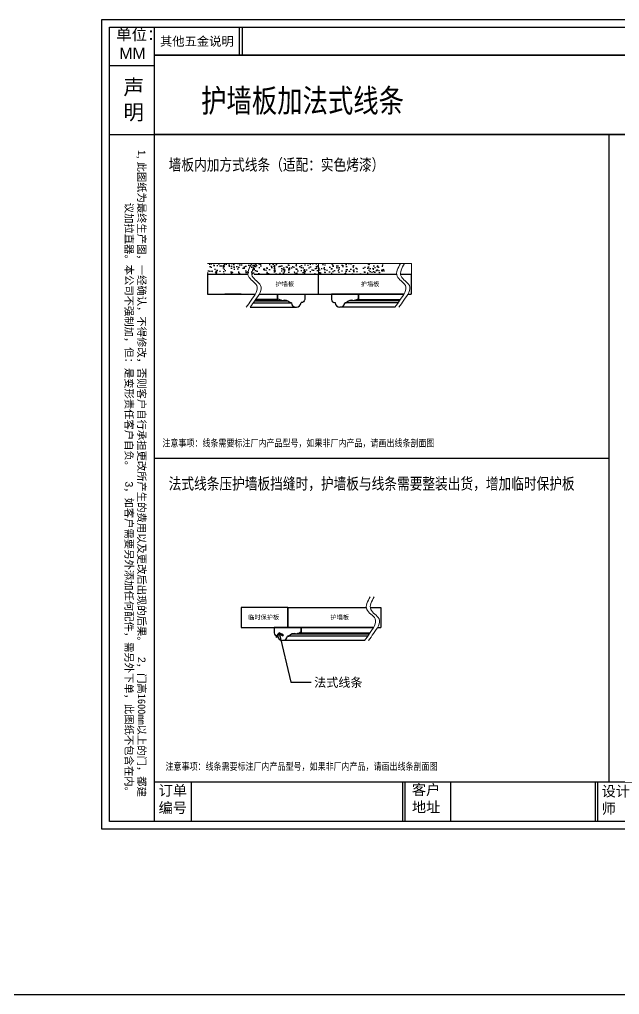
# Model space of a CAD drawing. Header units: millimetres. Extents: x 4862 to 20554, y 7569 to 11262.
# Drawn here: x 17120 to 17662, y 8610 to 9491 of the extents above; entities that cross this region are included whole.
import ezdxf
from ezdxf.enums import TextEntityAlignment as Align

# ---------------------------------------------------------------- set-up
doc = ezdxf.new("R2010")
doc.units = ezdxf.units.MM
doc.layers.add('.', color=7, linetype='Continuous')
doc.layers.add('0 @ 1', color=7, linetype='Continuous')
doc.styles.get("Standard").update_dxf_attribs({"font": 'arial.ttf'})
doc.styles.add('宋体', font='SimSun.ttf')
doc.styles.add('家具尺寸文字', font='SimSun.ttf', dxfattribs={"width": 0.8})
doc.styles.add('黑石雅黑', font='Microsoft YaHei.ttf')
doc.dimstyles.new('深化(A1)1：1', dxfattribs={"dimtxt": 3, "dimasz": 1, "dimexe": 1.5, "dimexo": 1, "dimgap": 1, "dimtad": 1, "dimdec": 0, "dimrnd": 5, "dimdsep": 46, "dimtxsty": '黑石雅黑', "dimblk": 'ARCHTICK', "dimcen": 1, "dimclrd": 44, "dimclre": 44, "dimclrt": 50, "dimadec": 0, "dimazin": 2, "dimtfac": 1, "dimtdec": 0, "dimtix": 1, "dimtmove": 2, "dimatfit": 3, "dimldrblk": 'hl_arrow2', "dimfxl": 0, "dimtolj": 1, "dimarcsym": 0})
pattern_1 = [(50, (-25060.635, 48332.512), (9.10923345, -0.7969543), [0.9525, -10.4775]), (355, (-25060.635, 48332.512), (-1.762171, 9.5528423), [0.762, -8.3820292]), (100.451445, (-25059.876, 48332.445), (7.3470624, 8.7558876), [0.8095004, -8.9045122]), (46.1842, (-25060.635, 48335.052), (13.553952, -2.1021164), [1.42875, -15.71625]), (96.635558, (-25059.505, 48334.877), (11.8702067, 12.3713062), [1.214251, -13.3567804]), (351.18415, (-25060.635, 48335.052), (11.8702067, 12.3713062), [1.1429984, -12.5729866]), (21, (-25059.365, 48334.417), (7.5807196, -5.1132599), [0.9525, -10.4775]), (326, (-25059.365, 48334.417), (3.0901014, 9.2093983), [0.762, -8.382]), (71.451445, (-25058.733, 48333.991), (10.670821, 4.0961384), [0.8095004, -8.9044969]), (37.5, (-25060.635, 48332.512), (0.15443016, 4.22775194), [0, -8.2804, 0, -8.509, 0, -8.41375]), (7.5, (-25060.635, 48332.512), (3.34098313, 5.00902874), [0, -4.8514, 0, -8.0899, 0, -3.20675]), (327.5, (-25063.467, 48332.512), (6.77952976, -0.2864372), [0, -3.175, 0, -9.906, 0, -13.1445]), (317.5, (-25064.737, 48332.512), (7.40645907, 1.27132455), [0, -4.1275, 0, -6.5786, 0, -9.3345])]

# ---------------------------------------------------------------- blocks, each defined once
blk = doc.blocks.new('_ArchTick')
at = {"color": 0, "linetype": 'ByBlock', "const_width": 0.4}
blk.add_lwpolyline([(-0.5, -0.5), (0.5, 0.5)], dxfattribs=at)
blk = doc.blocks.new('hl_arrow2')
at = {"color": 2}
blk.add_line((-0.22, 0), (-1, 0), dxfattribs=at)
blk.add_lwpolyline([(-0.22, 0), (-0.86, -0.69), (-0.65, -0.86), (0, 0), (-0.65, 0.86), (-0.86, 0.69)], close=True, dxfattribs=at)
for points in [[(-0.86, 0.69), (-0.65, 0.86), (-0.22, 0), (0, 0)], [(-0.86, -0.69), (-0.65, -0.86), (-0.22, 0), (0, 0)]]:
    blk.add_solid(points, dxfattribs=at)
blk = doc.blocks.new('A$C398a0407')
for p, q in [((443.2, 6784), (443.2, 64)), ((1163.2, 6546.9), (1163.2, 6784)), ((1189.6, 6546.9), (1189.6, 6784)), ((443.2, 6546.9), (8134, 6546.9)), ((443.2, 399), (9568, 399)), ((756.5, 399), (756.5, 64)), ((2542.3, 399), (2542.3, 64)), ((2562.3, 399), (2562.3, 64)), ((2948.7, 399), (2948.7, 64)), ((4169.9, 399), (4169.9, 64)), ((4189.9, 399), (4189.9, 64))]:
    blk.add_line(p, q)
at = {"color": 8}
for p, q in [((64, 6457.7), (443.2, 6457.7)), ((64, 5874.2), (443.2, 5874.2))]:
    blk.add_line(p, q, dxfattribs=at)
for points in [[(9632, 0), (0, 0), (0, 6848), (9632, 6848)], [(9568, 64), (64, 64), (64, 6784), (9568, 6784)]]:
    blk.add_lwpolyline(points, close=True)
at = {"color": 8, "insert": (368.9, 272.3), "char_height": 64, "width": 5497.15, "attachment_point": 3, "rotation": 270}
blk.add_mtext('1, {\\fSimSun|b0|i0|c134|p2;此图纸为最终生产图，一经确认，不得修改，否则客户自行承担更改所产生的费用以及更改后出现的后果。  }2{\\fSimSun|b0|i0|c134|p2;，门高1600mm以上的门，都建议加拉直器。本公司不强制加，但：是变形责任客户自负。  }3{\\fSimSun|b0|i0|c134|p2;，如客户需要另外添加任何配件，需另外下单，此图纸不包含在内。}', dxfattribs=at)
at = {"color": 8, "char_height": 88, "attachment_point": 1, "style": '宋体'}
for s, insert in [('订单\\P编号', (479.9, 370.6)), ('客户\\P地址', (2621.8, 377)), ('设计\\P师', (4225.5, 364.6))]:
    blk.add_mtext_dynamic_manual_height_columns(s, width=596.489, gutter_width=12.5, heights=[0], dxfattribs=dict(at, insert=insert))
at = {"layer": '0 @ 1', "color": 8, "attachment_point": 1}
for s, insert, char_height, width in [('\\pi13.703;单位：\\P\\pi40.286;MM', (107.3, 6770.1), 96, 391.163), ('{\\fSimSun|b0|i0|c134|p2;其他五金说明}', (490.9, 6701.9), 76.325, 737.994), ('声明', (182.3, 6340), 127.53, 194.038)]:
    blk.add_mtext(s, dxfattribs=dict(at, insert=insert, char_height=char_height, width=width))
blk = doc.blocks.new('A$Caecb7373')
at = {"color": 1}
blk.add_lwpolyline([(0, 821.76), (1155.84, 821.76), (1155.84, 0), (0, 0)], close=True, dxfattribs=at)

msp = doc.modelspace()

# ---------------------------------------------------------------- hatches: boundary and pattern name
h = msp.add_hatch()
h.set_pattern_fill('AR-CONC', color=8, scale=0.05)
h.set_pattern_definition(pattern_1)
h.paths.add_polyline_path([(17338.694, 9270.503), (17338.685, 9270.485), (17338.708, 9270.529), (17338.731, 9270.574), (17338.755, 9270.619), (17338.778, 9270.663), (17338.802, 9270.708), (17338.825, 9270.753), (17338.849, 9270.797), (17338.873, 9270.842), (17338.897, 9270.887), (17289.543, 9270.887), (17289.543, 9261.113), (17337.446, 9261.113), (17337.335, 9261.285), (17337.172, 9261.567), (17337.028, 9261.853), (17336.904, 9262.144), (17336.8, 9262.44), (17336.716, 9262.739), (17336.651, 9263.043), (17336.604, 9263.351), (17336.575, 9263.663), (17336.562, 9263.979), (17336.567, 9264.298), (17336.587, 9264.621), (17336.621, 9264.948), (17336.671, 9265.277), (17336.734, 9265.609), (17336.81, 9265.945), (17336.899, 9266.283), (17336.999, 9266.624), (17337.111, 9266.967), (17337.233, 9267.312), (17337.364, 9267.66), (17337.505, 9268.01), (17337.655, 9268.362), (17337.812, 9268.715), (17337.977, 9269.07), (17338.148, 9269.426), (17338.325, 9269.784), (17338.507, 9270.143)])
h.paths.add_polyline_path([(17430.403, 9264.798), (17430.414, 9264.622), (17430.425, 9264.604), (17430.446, 9264.568), (17430.466, 9264.532), (17430.488, 9264.496), (17430.509, 9264.46), (17430.532, 9264.425), (17430.554, 9264.389), (17430.577, 9264.354), (17430.6, 9264.319), (17430.623, 9264.283), (17430.647, 9264.248), (17430.671, 9264.213), (17430.695, 9264.178), (17430.72, 9264.143), (17430.745, 9264.108), (17430.771, 9264.073), (17430.796, 9264.039), (17430.822, 9264.004), (17430.849, 9263.969), (17430.875, 9263.935), (17430.902, 9263.9), (17430.929, 9263.866), (17430.957, 9263.831), (17430.985, 9263.797), (17431.013, 9263.763), (17431.041, 9263.729), (17431.069, 9263.695), (17431.098, 9263.661), (17431.127, 9263.627), (17431.157, 9263.593), (17431.186, 9263.559), (17431.216, 9263.525), (17431.246, 9263.491), (17431.276, 9263.458), (17431.307, 9263.424), (17431.337, 9263.39), (17431.368, 9263.357), (17431.4, 9263.323), (17431.431, 9263.29), (17431.462, 9263.256), (17431.494, 9263.223), (17431.526, 9263.19), (17431.558, 9263.157), (17431.591, 9263.123), (17431.623, 9263.09), (17431.656, 9263.057), (17431.689, 9263.024), (17431.722, 9262.991), (17431.755, 9262.958), (17431.788, 9262.925), (17431.822, 9262.892), (17431.856, 9262.859), (17431.889, 9262.826), (17431.923, 9262.794), (17431.957, 9262.761), (17431.992, 9262.728), (17432.026, 9262.695), (17432.06, 9262.663), (17432.095, 9262.63), (17432.13, 9262.597), (17432.165, 9262.565), (17432.2, 9262.532), (17432.235, 9262.5), (17432.27, 9262.467), (17432.305, 9262.435), (17432.34, 9262.402), (17432.376, 9262.37), (17432.411, 9262.337), (17432.447, 9262.305), (17432.482, 9262.273), (17432.518, 9262.24), (17432.554, 9262.208), (17432.589, 9262.176), (17432.625, 9262.143), (17432.661, 9262.111), (17432.697, 9262.079), (17432.733, 9262.047), (17432.769, 9262.014), (17432.805, 9261.982), (17432.841, 9261.95), (17432.877, 9261.918), (17432.913, 9261.886), (17432.949, 9261.853), (17432.985, 9261.821), (17433.021, 9261.789), (17433.057, 9261.757), (17433.093, 9261.725), (17433.129, 9261.693), (17433.165, 9261.66), (17433.201, 9261.628), (17433.237, 9261.596), (17433.273, 9261.564), (17433.309, 9261.532), (17433.345, 9261.5), (17433.381, 9261.467), (17433.417, 9261.435), (17433.453, 9261.403), (17433.488, 9261.371), (17433.524, 9261.339), (17433.559, 9261.307), (17433.595, 9261.274), (17433.63, 9261.242), (17433.665, 9261.21), (17433.701, 9261.178), (17433.736, 9261.145), (17433.771, 9261.113), (17449.866, 9261.113), (17449.866, 9270.887), (17432.148, 9270.887), (17432.119, 9270.827), (17431.939, 9270.454), (17431.766, 9270.084), (17431.6, 9269.715), (17431.442, 9269.348), (17431.292, 9268.982), (17431.152, 9268.619), (17431.022, 9268.258), (17430.902, 9267.899), (17430.793, 9267.542), (17430.696, 9267.189), (17430.611, 9266.838), (17430.54, 9266.49), (17430.482, 9266.145), (17430.439, 9265.803), (17430.411, 9265.465), (17430.399, 9265.13)])
h.paths.add_polyline_path([(17427.36, 9265.84), (17427.364, 9265.82), (17427.367, 9265.801)], flags=17)
h.paths.add_polyline_path([(17428.438, 9270.614), (17428.417, 9270.569), (17428.439, 9270.614), (17428.46, 9270.66), (17428.482, 9270.705), (17428.504, 9270.751), (17428.526, 9270.796), (17428.549, 9270.841), (17428.571, 9270.887), (17342.259, 9270.887), (17342.247, 9270.864), (17342.056, 9270.503), (17341.869, 9270.143), (17341.687, 9269.784), (17341.51, 9269.426), (17341.339, 9269.07), (17341.174, 9268.715), (17341.017, 9268.362), (17340.868, 9268.01), (17340.727, 9267.66), (17340.595, 9267.312), (17340.473, 9266.967), (17340.361, 9266.624), (17340.261, 9266.283), (17340.172, 9265.945), (17340.096, 9265.609), (17340.033, 9265.277), (17339.984, 9264.948), (17339.949, 9264.621), (17339.934, 9264.377), (17339.935, 9264.373), (17339.951, 9264.337), (17339.966, 9264.301), (17339.982, 9264.265), (17339.999, 9264.23), (17340.016, 9264.194), (17340.033, 9264.158), (17340.051, 9264.123), (17340.069, 9264.087), (17340.087, 9264.052), (17340.106, 9264.017), (17340.125, 9263.982), (17340.145, 9263.946), (17340.165, 9263.911), (17340.186, 9263.877), (17340.206, 9263.842), (17340.228, 9263.807), (17340.249, 9263.772), (17340.271, 9263.738), (17340.293, 9263.703), (17340.316, 9263.669), (17340.339, 9263.634), (17340.362, 9263.6), (17340.386, 9263.566), (17340.409, 9263.532), (17340.434, 9263.498), (17340.458, 9263.464), (17340.483, 9263.43), (17340.508, 9263.396), (17340.534, 9263.362), (17340.56, 9263.329), (17340.586, 9263.295), (17340.612, 9263.261), (17340.639, 9263.228), (17340.666, 9263.195), (17340.693, 9263.161), (17340.72, 9263.128), (17340.748, 9263.095), (17340.776, 9263.061), (17340.804, 9263.028), (17340.833, 9262.995), (17340.861, 9262.962), (17340.89, 9262.929), (17340.92, 9262.896), (17340.949, 9262.864), (17340.979, 9262.831), (17341.009, 9262.798), (17341.039, 9262.765), (17341.069, 9262.733), (17341.1, 9262.7), (17341.131, 9262.668), (17341.162, 9262.635), (17341.193, 9262.603), (17341.224, 9262.57), (17341.256, 9262.538), (17341.287, 9262.506), (17341.319, 9262.473), (17341.351, 9262.441), (17341.384, 9262.409), (17341.416, 9262.377), (17341.449, 9262.345), (17341.481, 9262.313), (17341.514, 9262.281), (17341.547, 9262.249), (17341.58, 9262.217), (17341.614, 9262.185), (17341.647, 9262.153), (17341.68, 9262.121), (17341.714, 9262.089), (17341.748, 9262.058), (17341.782, 9262.026), (17341.816, 9261.994), (17341.85, 9261.962), (17341.884, 9261.931), (17341.918, 9261.899), (17341.953, 9261.867), (17341.987, 9261.836), (17342.022, 9261.804), (17342.056, 9261.773), (17342.091, 9261.741), (17342.126, 9261.71), (17342.161, 9261.678), (17342.195, 9261.647), (17342.23, 9261.615), (17342.265, 9261.584), (17342.3, 9261.552), (17342.335, 9261.521), (17342.37, 9261.489), (17342.405, 9261.458), (17342.441, 9261.427), (17342.476, 9261.395), (17342.511, 9261.364), (17342.546, 9261.333), (17342.581, 9261.301), (17342.616, 9261.27), (17342.651, 9261.239), (17342.687, 9261.207), (17342.722, 9261.176), (17342.757, 9261.145), (17342.792, 9261.113), (17428.355, 9261.113), (17428.141, 9261.379), (17427.941, 9261.648), (17427.755, 9261.921), (17427.584, 9262.196), (17427.429, 9262.475), (17427.291, 9262.759), (17427.172, 9263.046), (17427.071, 9263.337), (17426.988, 9263.632), (17426.922, 9263.932), (17426.873, 9264.235), (17426.841, 9264.541), (17426.824, 9264.851), (17426.822, 9265.164), (17426.835, 9265.481), (17426.862, 9265.801), (17426.902, 9266.123), (17426.955, 9266.449), (17427.021, 9266.777), (17427.098, 9267.108), (17427.187, 9267.442), (17427.286, 9267.778), (17427.396, 9268.116), (17427.515, 9268.456), (17427.643, 9268.798), (17427.78, 9269.142), (17427.924, 9269.488), (17428.076, 9269.836), (17428.235, 9270.185), (17428.4, 9270.535)])
h.paths.add_polyline_path([(17430.155, 9262.014), (17430.172, 9261.999), (17430.191, 9261.982)])
h.paths.add_polyline_path([(17428.385, 9270.501), (17428.374, 9270.479), (17428.396, 9270.524)], flags=17)
h.paths.add_polyline_path([(17430.083, 9262.079), (17430.1, 9262.064), (17430.119, 9262.047)])
h.paths.add_polyline_path([(17428.343, 9270.411), (17428.332, 9270.388), (17428.353, 9270.434)], flags=17)
h.paths.add_polyline_path([(17430.012, 9262.143), (17430.029, 9262.128), (17430.047, 9262.111)])
h.paths.add_polyline_path([(17428.301, 9270.32), (17428.291, 9270.298), (17428.311, 9270.343)], flags=17)
h.paths.add_polyline_path([(17429.94, 9262.208), (17429.957, 9262.192), (17429.976, 9262.176)])
h.paths.add_polyline_path([(17428.26, 9270.23), (17428.25, 9270.208), (17428.27, 9270.253)], flags=17)
h.paths.add_polyline_path([(17429.869, 9262.273), (17429.886, 9262.257), (17429.904, 9262.24)])
h.paths.add_polyline_path([(17428.219, 9270.14), (17428.209, 9270.118), (17428.229, 9270.163)], flags=17)
h.paths.add_polyline_path([(17429.797, 9262.337), (17429.815, 9262.322), (17429.833, 9262.305)])
h.paths.add_polyline_path([(17428.179, 9270.05), (17428.169, 9270.028), (17428.189, 9270.073)], flags=17)
h.paths.add_polyline_path([(17429.727, 9262.402), (17429.744, 9262.386), (17429.762, 9262.37)])
h.paths.add_polyline_path([(17428.14, 9269.961), (17428.13, 9269.938), (17428.15, 9269.983)], flags=17)
h.paths.add_polyline_path([(17429.656, 9262.467), (17429.673, 9262.451), (17429.691, 9262.435)])
h.paths.add_polyline_path([(17428.101, 9269.871), (17428.092, 9269.849), (17428.111, 9269.894)], flags=17)
h.paths.add_polyline_path([(17429.586, 9262.532), (17429.603, 9262.516), (17429.621, 9262.5)])
h.paths.add_polyline_path([(17428.063, 9269.782), (17428.054, 9269.76), (17428.073, 9269.804)], flags=17)
h.paths.add_polyline_path([(17429.516, 9262.597), (17429.533, 9262.581), (17429.551, 9262.565)])
h.paths.add_polyline_path([(17428.026, 9269.692), (17428.017, 9269.67), (17428.035, 9269.715)], flags=17)
h.paths.add_polyline_path([(17429.447, 9262.663), (17429.464, 9262.647), (17429.482, 9262.63)])
h.paths.add_polyline_path([(17427.989, 9269.603), (17427.98, 9269.581), (17427.998, 9269.626)], flags=17)
h.paths.add_polyline_path([(17429.378, 9262.728), (17429.395, 9262.712), (17429.412, 9262.695)])
h.paths.add_polyline_path([(17427.953, 9269.514), (17427.944, 9269.492), (17427.962, 9269.537)], flags=17)
h.paths.add_polyline_path([(17429.31, 9262.794), (17429.327, 9262.777), (17429.344, 9262.761)])
h.paths.add_polyline_path([(17427.918, 9269.426), (17427.91, 9269.404), (17427.927, 9269.448)], flags=17)
h.paths.add_polyline_path([(17429.242, 9262.859), (17429.259, 9262.843), (17429.276, 9262.826)])
h.paths.add_polyline_path([(17427.884, 9269.337), (17427.875, 9269.315), (17427.892, 9269.359)], flags=17)
h.paths.add_polyline_path([(17429.175, 9262.925), (17429.191, 9262.909), (17429.208, 9262.892)])
h.paths.add_polyline_path([(17427.85, 9269.249), (17427.842, 9269.227), (17427.859, 9269.271)], flags=17)
h.paths.add_polyline_path([(17429.108, 9262.991), (17429.125, 9262.975), (17429.141, 9262.958)])
h.paths.add_polyline_path([(17427.817, 9269.16), (17427.809, 9269.138), (17427.826, 9269.182)], flags=17)
h.paths.add_polyline_path([(17429.042, 9263.057), (17429.059, 9263.041), (17429.075, 9263.024)])
h.paths.add_polyline_path([(17427.785, 9269.072), (17427.778, 9269.05), (17427.793, 9269.094)], flags=17)
h.paths.add_polyline_path([(17428.977, 9263.123), (17428.993, 9263.107), (17429.01, 9263.09)])
h.paths.add_polyline_path([(17427.754, 9268.984), (17427.747, 9268.962), (17427.762, 9269.006)], flags=17)
h.paths.add_polyline_path([(17428.913, 9263.19), (17428.928, 9263.173), (17428.945, 9263.157)])
h.paths.add_polyline_path([(17427.724, 9268.897), (17427.717, 9268.875), (17427.731, 9268.919)], flags=17)
h.paths.add_polyline_path([(17428.849, 9263.256), (17428.865, 9263.24), (17428.881, 9263.223)])
h.paths.add_polyline_path([(17427.694, 9268.809), (17427.687, 9268.787), (17427.702, 9268.831)], flags=17)
h.paths.add_polyline_path([(17428.786, 9263.323), (17428.801, 9263.307), (17428.817, 9263.29)])
h.paths.add_polyline_path([(17427.666, 9268.722), (17427.659, 9268.7), (17427.673, 9268.744)], flags=17)
h.paths.add_polyline_path([(17428.724, 9263.39), (17428.739, 9263.374), (17428.755, 9263.357)])
h.paths.add_polyline_path([(17427.638, 9268.635), (17427.632, 9268.613), (17427.645, 9268.656)], flags=17)
h.paths.add_polyline_path([(17428.663, 9263.458), (17428.678, 9263.441), (17428.693, 9263.424)])
h.paths.add_polyline_path([(17427.612, 9268.548), (17427.605, 9268.526), (17427.618, 9268.569)], flags=17)
h.paths.add_polyline_path([(17428.602, 9263.525), (17428.617, 9263.508), (17428.632, 9263.491)])
h.paths.add_polyline_path([(17427.586, 9268.461), (17427.58, 9268.439), (17427.592, 9268.483)], flags=17)
h.paths.add_polyline_path([(17428.543, 9263.593), (17428.558, 9263.576), (17428.573, 9263.559)])
h.paths.add_polyline_path([(17427.561, 9268.374), (17427.555, 9268.353), (17427.567, 9268.396)], flags=17)
h.paths.add_polyline_path([(17428.485, 9263.661), (17428.499, 9263.644), (17428.514, 9263.627)], flags=17)
h.paths.add_polyline_path([(17427.537, 9268.288), (17427.531, 9268.267), (17427.543, 9268.31)], flags=17)
h.paths.add_polyline_path([(17428.427, 9263.729), (17428.441, 9263.712), (17428.456, 9263.695)], flags=17)
h.paths.add_polyline_path([(17427.514, 9268.202), (17427.509, 9268.181), (17427.52, 9268.224)], flags=17)
h.paths.add_polyline_path([(17428.371, 9263.797), (17428.385, 9263.78), (17428.399, 9263.763)], flags=17)
h.paths.add_polyline_path([(17427.492, 9268.116), (17427.487, 9268.095), (17427.498, 9268.138)], flags=17)
h.paths.add_polyline_path([(17428.316, 9263.866), (17428.329, 9263.849), (17428.343, 9263.831)], flags=17)
h.paths.add_polyline_path([(17427.472, 9268.031), (17427.467, 9268.009), (17427.477, 9268.052)], flags=17)
h.paths.add_polyline_path([(17428.262, 9263.935), (17428.275, 9263.918), (17428.289, 9263.9)], flags=17)
h.paths.add_polyline_path([(17427.452, 9267.945), (17427.447, 9267.924), (17427.457, 9267.967)], flags=17)
h.paths.add_polyline_path([(17428.209, 9264.004), (17428.222, 9263.987), (17428.235, 9263.969)], flags=17)
h.paths.add_polyline_path([(17427.433, 9267.86), (17427.429, 9267.839), (17427.438, 9267.881)], flags=17)
h.paths.add_polyline_path([(17428.157, 9264.073), (17428.17, 9264.056), (17428.183, 9264.039)], flags=17)
h.paths.add_polyline_path([(17427.415, 9267.775), (17427.411, 9267.754), (17427.42, 9267.797)], flags=17)
h.paths.add_polyline_path([(17428.107, 9264.143), (17428.119, 9264.126), (17428.132, 9264.108)], flags=17)
h.paths.add_polyline_path([(17427.399, 9267.691), (17427.395, 9267.67), (17427.403, 9267.712)], flags=17)
h.paths.add_polyline_path([(17428.058, 9264.213), (17428.069, 9264.196), (17428.082, 9264.178)], flags=17)
h.paths.add_polyline_path([(17427.384, 9267.606), (17427.38, 9267.585), (17427.387, 9267.627)], flags=17)
h.paths.add_polyline_path([(17428.01, 9264.283), (17428.021, 9264.266), (17428.033, 9264.248)], flags=17)
h.paths.add_polyline_path([(17427.369, 9267.522), (17427.366, 9267.501), (17427.373, 9267.543)], flags=17)
h.paths.add_polyline_path([(17427.963, 9264.354), (17427.974, 9264.336), (17427.986, 9264.319)], flags=17)
h.paths.add_polyline_path([(17427.356, 9267.438), (17427.353, 9267.417), (17427.359, 9267.459)], flags=17)
h.paths.add_polyline_path([(17427.918, 9264.425), (17427.929, 9264.407), (17427.94, 9264.389)], flags=17)
h.paths.add_polyline_path([(17427.344, 9267.354), (17427.342, 9267.334), (17427.347, 9267.375)], flags=17)
h.paths.add_polyline_path([(17427.874, 9264.496), (17427.885, 9264.478), (17427.896, 9264.46)], flags=17)
h.paths.add_polyline_path([(17427.333, 9267.271), (17427.331, 9267.25), (17427.336, 9267.292)], flags=17)
h.paths.add_polyline_path([(17427.832, 9264.568), (17427.842, 9264.55), (17427.853, 9264.532)], flags=17)
h.paths.add_polyline_path([(17427.324, 9267.188), (17427.322, 9267.167), (17427.326, 9267.209)], flags=17)
h.paths.add_polyline_path([(17427.791, 9264.64), (17427.801, 9264.622), (17427.811, 9264.604)], flags=17)
h.paths.add_polyline_path([(17427.316, 9267.105), (17427.314, 9267.085), (17427.318, 9267.126)], flags=17)
h.paths.add_polyline_path([(17427.752, 9264.712), (17427.761, 9264.694), (17427.771, 9264.676)], flags=17)
h.paths.add_polyline_path([(17427.309, 9267.023), (17427.307, 9267.002), (17427.31, 9267.043)], flags=17)
h.paths.add_polyline_path([(17427.714, 9264.785), (17427.723, 9264.766), (17427.733, 9264.748)], flags=17)
h.paths.add_polyline_path([(17427.303, 9266.94), (17427.302, 9266.92), (17427.304, 9266.961)], flags=17)
h.paths.add_polyline_path([(17427.678, 9264.857), (17427.687, 9264.839), (17427.696, 9264.821)], flags=17)
h.paths.add_polyline_path([(17427.298, 9266.858), (17427.297, 9266.838), (17427.299, 9266.879)], flags=17)
h.paths.add_polyline_path([(17427.644, 9264.931), (17427.652, 9264.913), (17427.661, 9264.894)], flags=17)
h.paths.add_polyline_path([(17427.295, 9266.777), (17427.294, 9266.756), (17427.296, 9266.797)], flags=17)
h.paths.add_polyline_path([(17427.611, 9265.005), (17427.619, 9264.986), (17427.627, 9264.968)], flags=17)
h.paths.add_polyline_path([(17427.293, 9266.695), (17427.293, 9266.675), (17427.293, 9266.716)], flags=17)
h.paths.add_polyline_path([(17427.58, 9265.079), (17427.587, 9265.06), (17427.595, 9265.042)], flags=17)
h.paths.add_polyline_path([(17427.292, 9266.614), (17427.293, 9266.594), (17427.293, 9266.634)], flags=17)
h.paths.add_polyline_path([(17427.551, 9265.153), (17427.558, 9265.134), (17427.565, 9265.116)], flags=17)
h.paths.add_polyline_path([(17427.293, 9266.533), (17427.294, 9266.513), (17427.293, 9266.554)], flags=17)
h.paths.add_polyline_path([(17427.523, 9265.228), (17427.53, 9265.209), (17427.537, 9265.19)], flags=17)
h.paths.add_polyline_path([(17427.295, 9266.453), (17427.296, 9266.433), (17427.295, 9266.473)], flags=17)
h.paths.add_polyline_path([(17427.497, 9265.303), (17427.503, 9265.284), (17427.51, 9265.265)], flags=17)
h.paths.add_polyline_path([(17427.299, 9266.373), (17427.3, 9266.353), (17427.298, 9266.393)], flags=17)
h.paths.add_polyline_path([(17427.473, 9265.379), (17427.478, 9265.36), (17427.485, 9265.341)], flags=17)
h.paths.add_polyline_path([(17427.304, 9266.293), (17427.305, 9266.273), (17427.302, 9266.313)], flags=17)
h.paths.add_polyline_path([(17427.45, 9265.455), (17427.455, 9265.436), (17427.461, 9265.417)], flags=17)
h.paths.add_polyline_path([(17427.31, 9266.213), (17427.312, 9266.193), (17427.308, 9266.233)], flags=17)
h.paths.add_polyline_path([(17427.429, 9265.531), (17427.434, 9265.512), (17427.439, 9265.493)], flags=17)
h.paths.add_polyline_path([(17427.318, 9266.134), (17427.32, 9266.114), (17427.316, 9266.154)], flags=17)
h.paths.add_polyline_path([(17427.409, 9265.608), (17427.414, 9265.588), (17427.419, 9265.569)], flags=17)
h.paths.add_polyline_path([(17427.327, 9266.055), (17427.33, 9266.035), (17427.325, 9266.075)], flags=17)
h.paths.add_polyline_path([(17427.391, 9265.685), (17427.396, 9265.665), (17427.4, 9265.646)], flags=17)
h.paths.add_polyline_path([(17427.338, 9265.976), (17427.341, 9265.957), (17427.335, 9265.996)], flags=17)
h.paths.add_polyline_path([(17427.375, 9265.762), (17427.379, 9265.742), (17427.383, 9265.723)], flags=17)
h.paths.add_polyline_path([(17427.347, 9265.918), (17427.35, 9265.898), (17427.353, 9265.879)], flags=17)
h = msp.add_hatch()
h.set_pattern_fill('AR-CONC', color=8, scale=0.05)
h.set_pattern_definition(pattern_1)
h.paths.add_polyline_path([(17338.694, 9270.503), (17338.685, 9270.485), (17338.708, 9270.529), (17338.731, 9270.574), (17338.755, 9270.619), (17338.778, 9270.663), (17338.802, 9270.708), (17338.825, 9270.753), (17338.849, 9270.797), (17338.873, 9270.842), (17338.897, 9270.887), (17326.543, 9270.887), (17326.543, 9261.113), (17337.446, 9261.113), (17337.335, 9261.285), (17337.172, 9261.567), (17337.028, 9261.853), (17336.904, 9262.144), (17336.8, 9262.44), (17336.716, 9262.739), (17336.651, 9263.043), (17336.604, 9263.351), (17336.575, 9263.663), (17336.562, 9263.979), (17336.567, 9264.298), (17336.587, 9264.621), (17336.621, 9264.948), (17336.671, 9265.277), (17336.734, 9265.609), (17336.81, 9265.945), (17336.899, 9266.283), (17336.999, 9266.624), (17337.111, 9266.967), (17337.233, 9267.312), (17337.364, 9267.66), (17337.505, 9268.01), (17337.655, 9268.362), (17337.812, 9268.715), (17337.977, 9269.07), (17338.148, 9269.426), (17338.325, 9269.784), (17338.507, 9270.143)])
h.paths.add_polyline_path([(17430.403, 9264.798), (17430.414, 9264.622), (17430.425, 9264.604), (17430.446, 9264.568), (17430.466, 9264.532), (17430.488, 9264.496), (17430.509, 9264.46), (17430.532, 9264.425), (17430.554, 9264.389), (17430.577, 9264.354), (17430.6, 9264.319), (17430.623, 9264.283), (17430.647, 9264.248), (17430.671, 9264.213), (17430.695, 9264.178), (17430.72, 9264.143), (17430.745, 9264.108), (17430.771, 9264.073), (17430.796, 9264.039), (17430.822, 9264.004), (17430.849, 9263.969), (17430.875, 9263.935), (17430.902, 9263.9), (17430.929, 9263.866), (17430.957, 9263.831), (17430.985, 9263.797), (17431.013, 9263.763), (17431.041, 9263.729), (17431.069, 9263.695), (17431.098, 9263.661), (17431.127, 9263.627), (17431.157, 9263.593), (17431.186, 9263.559), (17431.216, 9263.525), (17431.246, 9263.491), (17431.276, 9263.458), (17431.307, 9263.424), (17431.337, 9263.39), (17431.368, 9263.357), (17431.4, 9263.323), (17431.431, 9263.29), (17431.462, 9263.256), (17431.494, 9263.223), (17431.526, 9263.19), (17431.558, 9263.157), (17431.591, 9263.123), (17431.623, 9263.09), (17431.656, 9263.057), (17431.689, 9263.024), (17431.722, 9262.991), (17431.755, 9262.958), (17431.788, 9262.925), (17431.822, 9262.892), (17431.856, 9262.859), (17431.889, 9262.826), (17431.923, 9262.794), (17431.957, 9262.761), (17431.992, 9262.728), (17432.026, 9262.695), (17432.06, 9262.663), (17432.095, 9262.63), (17432.13, 9262.597), (17432.165, 9262.565), (17432.2, 9262.532), (17432.235, 9262.5), (17432.27, 9262.467), (17432.305, 9262.435), (17432.34, 9262.402), (17432.376, 9262.37), (17432.411, 9262.337), (17432.447, 9262.305), (17432.482, 9262.273), (17432.518, 9262.24), (17432.554, 9262.208), (17432.589, 9262.176), (17432.625, 9262.143), (17432.661, 9262.111), (17432.697, 9262.079), (17432.733, 9262.047), (17432.769, 9262.014), (17432.805, 9261.982), (17432.841, 9261.95), (17432.877, 9261.918), (17432.913, 9261.886), (17432.949, 9261.853), (17432.985, 9261.821), (17433.021, 9261.789), (17433.057, 9261.757), (17433.093, 9261.725), (17433.129, 9261.693), (17433.165, 9261.66), (17433.201, 9261.628), (17433.237, 9261.596), (17433.273, 9261.564), (17433.309, 9261.532), (17433.345, 9261.5), (17433.381, 9261.467), (17433.417, 9261.435), (17433.453, 9261.403), (17433.488, 9261.371), (17433.524, 9261.339), (17433.559, 9261.307), (17433.595, 9261.274), (17433.63, 9261.242), (17433.665, 9261.21), (17433.701, 9261.178), (17433.736, 9261.145), (17433.771, 9261.113), (17449.866, 9261.113), (17449.866, 9270.887), (17432.148, 9270.887), (17432.119, 9270.827), (17431.939, 9270.454), (17431.766, 9270.084), (17431.6, 9269.715), (17431.442, 9269.348), (17431.292, 9268.982), (17431.152, 9268.619), (17431.022, 9268.258), (17430.902, 9267.899), (17430.793, 9267.542), (17430.696, 9267.189), (17430.611, 9266.838), (17430.54, 9266.49), (17430.482, 9266.145), (17430.439, 9265.803), (17430.411, 9265.465), (17430.399, 9265.13)])
h.paths.add_polyline_path([(17427.36, 9265.84), (17427.364, 9265.82), (17427.367, 9265.801)])
h.paths.add_polyline_path([(17428.438, 9270.614), (17428.417, 9270.569), (17428.439, 9270.614), (17428.46, 9270.66), (17428.482, 9270.705), (17428.504, 9270.751), (17428.526, 9270.796), (17428.549, 9270.841), (17428.571, 9270.887), (17342.259, 9270.887), (17342.247, 9270.864), (17342.056, 9270.503), (17341.869, 9270.143), (17341.687, 9269.784), (17341.51, 9269.426), (17341.339, 9269.07), (17341.174, 9268.715), (17341.017, 9268.362), (17340.868, 9268.01), (17340.727, 9267.66), (17340.595, 9267.312), (17340.473, 9266.967), (17340.361, 9266.624), (17340.261, 9266.283), (17340.172, 9265.945), (17340.096, 9265.609), (17340.033, 9265.277), (17339.984, 9264.948), (17339.949, 9264.621), (17339.934, 9264.377), (17339.935, 9264.373), (17339.951, 9264.337), (17339.966, 9264.301), (17339.982, 9264.265), (17339.999, 9264.23), (17340.016, 9264.194), (17340.033, 9264.158), (17340.051, 9264.123), (17340.069, 9264.087), (17340.087, 9264.052), (17340.106, 9264.017), (17340.125, 9263.982), (17340.145, 9263.946), (17340.165, 9263.911), (17340.186, 9263.877), (17340.206, 9263.842), (17340.228, 9263.807), (17340.249, 9263.772), (17340.271, 9263.738), (17340.293, 9263.703), (17340.316, 9263.669), (17340.339, 9263.634), (17340.362, 9263.6), (17340.386, 9263.566), (17340.409, 9263.532), (17340.434, 9263.498), (17340.458, 9263.464), (17340.483, 9263.43), (17340.508, 9263.396), (17340.534, 9263.362), (17340.56, 9263.329), (17340.586, 9263.295), (17340.612, 9263.261), (17340.639, 9263.228), (17340.666, 9263.195), (17340.693, 9263.161), (17340.72, 9263.128), (17340.748, 9263.095), (17340.776, 9263.061), (17340.804, 9263.028), (17340.833, 9262.995), (17340.861, 9262.962), (17340.89, 9262.929), (17340.92, 9262.896), (17340.949, 9262.864), (17340.979, 9262.831), (17341.009, 9262.798), (17341.039, 9262.765), (17341.069, 9262.733), (17341.1, 9262.7), (17341.131, 9262.668), (17341.162, 9262.635), (17341.193, 9262.603), (17341.224, 9262.57), (17341.256, 9262.538), (17341.287, 9262.506), (17341.319, 9262.473), (17341.351, 9262.441), (17341.384, 9262.409), (17341.416, 9262.377), (17341.449, 9262.345), (17341.481, 9262.313), (17341.514, 9262.281), (17341.547, 9262.249), (17341.58, 9262.217), (17341.614, 9262.185), (17341.647, 9262.153), (17341.68, 9262.121), (17341.714, 9262.089), (17341.748, 9262.058), (17341.782, 9262.026), (17341.816, 9261.994), (17341.85, 9261.962), (17341.884, 9261.931), (17341.918, 9261.899), (17341.953, 9261.867), (17341.987, 9261.836), (17342.022, 9261.804), (17342.056, 9261.773), (17342.091, 9261.741), (17342.126, 9261.71), (17342.161, 9261.678), (17342.195, 9261.647), (17342.23, 9261.615), (17342.265, 9261.584), (17342.3, 9261.552), (17342.335, 9261.521), (17342.37, 9261.489), (17342.405, 9261.458), (17342.441, 9261.427), (17342.476, 9261.395), (17342.511, 9261.364), (17342.546, 9261.333), (17342.581, 9261.301), (17342.616, 9261.27), (17342.651, 9261.239), (17342.687, 9261.207), (17342.722, 9261.176), (17342.757, 9261.145), (17342.792, 9261.113), (17428.355, 9261.113), (17428.141, 9261.379), (17427.941, 9261.648), (17427.755, 9261.921), (17427.584, 9262.196), (17427.429, 9262.475), (17427.291, 9262.759), (17427.172, 9263.046), (17427.071, 9263.337), (17426.988, 9263.632), (17426.922, 9263.932), (17426.873, 9264.235), (17426.841, 9264.541), (17426.824, 9264.851), (17426.822, 9265.164), (17426.835, 9265.481), (17426.862, 9265.801), (17426.902, 9266.123), (17426.955, 9266.449), (17427.021, 9266.777), (17427.098, 9267.108), (17427.187, 9267.442), (17427.286, 9267.778), (17427.396, 9268.116), (17427.515, 9268.456), (17427.643, 9268.798), (17427.78, 9269.142), (17427.924, 9269.488), (17428.076, 9269.836), (17428.235, 9270.185), (17428.4, 9270.535)])
h.paths.add_polyline_path([(17430.155, 9262.014), (17430.172, 9261.999), (17430.191, 9261.982)])
h.paths.add_polyline_path([(17428.385, 9270.501), (17428.374, 9270.479), (17428.396, 9270.524)])
h.paths.add_polyline_path([(17430.083, 9262.079), (17430.1, 9262.064), (17430.119, 9262.047)])
h.paths.add_polyline_path([(17428.343, 9270.411), (17428.332, 9270.388), (17428.353, 9270.434)])
h.paths.add_polyline_path([(17430.012, 9262.143), (17430.029, 9262.128), (17430.047, 9262.111)])
h.paths.add_polyline_path([(17428.301, 9270.32), (17428.291, 9270.298), (17428.311, 9270.343)])
h.paths.add_polyline_path([(17429.94, 9262.208), (17429.957, 9262.192), (17429.976, 9262.176)])
h.paths.add_polyline_path([(17428.26, 9270.23), (17428.25, 9270.208), (17428.27, 9270.253)])
h.paths.add_polyline_path([(17429.869, 9262.273), (17429.886, 9262.257), (17429.904, 9262.24)])
h.paths.add_polyline_path([(17428.219, 9270.14), (17428.209, 9270.118), (17428.229, 9270.163)])
h.paths.add_polyline_path([(17429.797, 9262.337), (17429.815, 9262.322), (17429.833, 9262.305)])
h.paths.add_polyline_path([(17428.179, 9270.05), (17428.169, 9270.028), (17428.189, 9270.073)])
h.paths.add_polyline_path([(17429.727, 9262.402), (17429.744, 9262.386), (17429.762, 9262.37)])
h.paths.add_polyline_path([(17428.14, 9269.961), (17428.13, 9269.938), (17428.15, 9269.983)])
h.paths.add_polyline_path([(17429.656, 9262.467), (17429.673, 9262.451), (17429.691, 9262.435)])
h.paths.add_polyline_path([(17428.101, 9269.871), (17428.092, 9269.849), (17428.111, 9269.894)])
h.paths.add_polyline_path([(17429.586, 9262.532), (17429.603, 9262.516), (17429.621, 9262.5)])
h.paths.add_polyline_path([(17428.063, 9269.782), (17428.054, 9269.76), (17428.073, 9269.804)])
h.paths.add_polyline_path([(17429.516, 9262.597), (17429.533, 9262.581), (17429.551, 9262.565)])
h.paths.add_polyline_path([(17428.026, 9269.692), (17428.017, 9269.67), (17428.035, 9269.715)])
h.paths.add_polyline_path([(17429.447, 9262.663), (17429.464, 9262.647), (17429.482, 9262.63)])
h.paths.add_polyline_path([(17427.989, 9269.603), (17427.98, 9269.581), (17427.998, 9269.626)])
h.paths.add_polyline_path([(17429.378, 9262.728), (17429.395, 9262.712), (17429.412, 9262.695)])
h.paths.add_polyline_path([(17427.953, 9269.514), (17427.944, 9269.492), (17427.962, 9269.537)])
h.paths.add_polyline_path([(17429.31, 9262.794), (17429.327, 9262.777), (17429.344, 9262.761)])
h.paths.add_polyline_path([(17427.918, 9269.426), (17427.91, 9269.404), (17427.927, 9269.448)])
h.paths.add_polyline_path([(17429.242, 9262.859), (17429.259, 9262.843), (17429.276, 9262.826)])
h.paths.add_polyline_path([(17427.884, 9269.337), (17427.875, 9269.315), (17427.892, 9269.359)])
h.paths.add_polyline_path([(17429.175, 9262.925), (17429.191, 9262.909), (17429.208, 9262.892)])
h.paths.add_polyline_path([(17427.85, 9269.249), (17427.842, 9269.227), (17427.859, 9269.271)])
h.paths.add_polyline_path([(17429.108, 9262.991), (17429.125, 9262.975), (17429.141, 9262.958)])
h.paths.add_polyline_path([(17427.817, 9269.16), (17427.809, 9269.138), (17427.826, 9269.182)])
h.paths.add_polyline_path([(17429.042, 9263.057), (17429.059, 9263.041), (17429.075, 9263.024)])
h.paths.add_polyline_path([(17427.785, 9269.072), (17427.778, 9269.05), (17427.793, 9269.094)])
h.paths.add_polyline_path([(17428.977, 9263.123), (17428.993, 9263.107), (17429.01, 9263.09)])
h.paths.add_polyline_path([(17427.754, 9268.984), (17427.747, 9268.962), (17427.762, 9269.006)])
h.paths.add_polyline_path([(17428.913, 9263.19), (17428.928, 9263.173), (17428.945, 9263.157)])
h.paths.add_polyline_path([(17427.724, 9268.897), (17427.717, 9268.875), (17427.731, 9268.919)])
h.paths.add_polyline_path([(17428.849, 9263.256), (17428.865, 9263.24), (17428.881, 9263.223)])
h.paths.add_polyline_path([(17427.694, 9268.809), (17427.687, 9268.787), (17427.702, 9268.831)])
h.paths.add_polyline_path([(17428.786, 9263.323), (17428.801, 9263.307), (17428.817, 9263.29)])
h.paths.add_polyline_path([(17427.666, 9268.722), (17427.659, 9268.7), (17427.673, 9268.744)])
h.paths.add_polyline_path([(17428.724, 9263.39), (17428.739, 9263.374), (17428.755, 9263.357)])
h.paths.add_polyline_path([(17427.638, 9268.635), (17427.632, 9268.613), (17427.645, 9268.656)])
h.paths.add_polyline_path([(17428.663, 9263.458), (17428.678, 9263.441), (17428.693, 9263.424)])
h.paths.add_polyline_path([(17427.612, 9268.548), (17427.605, 9268.526), (17427.618, 9268.569)])
h.paths.add_polyline_path([(17428.602, 9263.525), (17428.617, 9263.508), (17428.632, 9263.491)])
h.paths.add_polyline_path([(17427.586, 9268.461), (17427.58, 9268.439), (17427.592, 9268.483)])
h.paths.add_polyline_path([(17428.543, 9263.593), (17428.558, 9263.576), (17428.573, 9263.559)])
h.paths.add_polyline_path([(17427.561, 9268.374), (17427.555, 9268.353), (17427.567, 9268.396)])
h.paths.add_polyline_path([(17428.485, 9263.661), (17428.499, 9263.644), (17428.514, 9263.627)])
h.paths.add_polyline_path([(17427.537, 9268.288), (17427.531, 9268.267), (17427.543, 9268.31)])
h.paths.add_polyline_path([(17428.427, 9263.729), (17428.441, 9263.712), (17428.456, 9263.695)])
h.paths.add_polyline_path([(17427.514, 9268.202), (17427.509, 9268.181), (17427.52, 9268.224)])
h.paths.add_polyline_path([(17428.371, 9263.797), (17428.385, 9263.78), (17428.399, 9263.763)])
h.paths.add_polyline_path([(17427.492, 9268.116), (17427.487, 9268.095), (17427.498, 9268.138)])
h.paths.add_polyline_path([(17428.316, 9263.866), (17428.329, 9263.849), (17428.343, 9263.831)])
h.paths.add_polyline_path([(17427.472, 9268.031), (17427.467, 9268.009), (17427.477, 9268.052)])
h.paths.add_polyline_path([(17428.262, 9263.935), (17428.275, 9263.918), (17428.289, 9263.9)])
h.paths.add_polyline_path([(17427.452, 9267.945), (17427.447, 9267.924), (17427.457, 9267.967)])
h.paths.add_polyline_path([(17428.209, 9264.004), (17428.222, 9263.987), (17428.235, 9263.969)])
h.paths.add_polyline_path([(17427.433, 9267.86), (17427.429, 9267.839), (17427.438, 9267.881)])
h.paths.add_polyline_path([(17428.157, 9264.073), (17428.17, 9264.056), (17428.183, 9264.039)])
h.paths.add_polyline_path([(17427.415, 9267.775), (17427.411, 9267.754), (17427.42, 9267.797)])
h.paths.add_polyline_path([(17428.107, 9264.143), (17428.119, 9264.126), (17428.132, 9264.108)])
h.paths.add_polyline_path([(17427.399, 9267.691), (17427.395, 9267.67), (17427.403, 9267.712)])
h.paths.add_polyline_path([(17428.058, 9264.213), (17428.069, 9264.196), (17428.082, 9264.178)])
h.paths.add_polyline_path([(17427.384, 9267.606), (17427.38, 9267.585), (17427.387, 9267.627)])
h.paths.add_polyline_path([(17428.01, 9264.283), (17428.021, 9264.266), (17428.033, 9264.248)])
h.paths.add_polyline_path([(17427.369, 9267.522), (17427.366, 9267.501), (17427.373, 9267.543)])
h.paths.add_polyline_path([(17427.963, 9264.354), (17427.974, 9264.336), (17427.986, 9264.319)])
h.paths.add_polyline_path([(17427.356, 9267.438), (17427.353, 9267.417), (17427.359, 9267.459)])
h.paths.add_polyline_path([(17427.918, 9264.425), (17427.929, 9264.407), (17427.94, 9264.389)])
h.paths.add_polyline_path([(17427.344, 9267.354), (17427.342, 9267.334), (17427.347, 9267.375)])
h.paths.add_polyline_path([(17427.874, 9264.496), (17427.885, 9264.478), (17427.896, 9264.46)])
h.paths.add_polyline_path([(17427.333, 9267.271), (17427.331, 9267.25), (17427.336, 9267.292)])
h.paths.add_polyline_path([(17427.832, 9264.568), (17427.842, 9264.55), (17427.853, 9264.532)])
h.paths.add_polyline_path([(17427.324, 9267.188), (17427.322, 9267.167), (17427.326, 9267.209)])
h.paths.add_polyline_path([(17427.791, 9264.64), (17427.801, 9264.622), (17427.811, 9264.604)])
h.paths.add_polyline_path([(17427.316, 9267.105), (17427.314, 9267.085), (17427.318, 9267.126)])
h.paths.add_polyline_path([(17427.752, 9264.712), (17427.761, 9264.694), (17427.771, 9264.676)])
h.paths.add_polyline_path([(17427.309, 9267.023), (17427.307, 9267.002), (17427.31, 9267.043)])
h.paths.add_polyline_path([(17427.714, 9264.785), (17427.723, 9264.766), (17427.733, 9264.748)])
h.paths.add_polyline_path([(17427.303, 9266.94), (17427.302, 9266.92), (17427.304, 9266.961)])
h.paths.add_polyline_path([(17427.678, 9264.857), (17427.687, 9264.839), (17427.696, 9264.821)])
h.paths.add_polyline_path([(17427.298, 9266.858), (17427.297, 9266.838), (17427.299, 9266.879)])
h.paths.add_polyline_path([(17427.644, 9264.931), (17427.652, 9264.913), (17427.661, 9264.894)])
h.paths.add_polyline_path([(17427.295, 9266.777), (17427.294, 9266.756), (17427.296, 9266.797)])
h.paths.add_polyline_path([(17427.611, 9265.005), (17427.619, 9264.986), (17427.627, 9264.968)])
h.paths.add_polyline_path([(17427.293, 9266.695), (17427.293, 9266.675), (17427.293, 9266.716)])
h.paths.add_polyline_path([(17427.58, 9265.079), (17427.587, 9265.06), (17427.595, 9265.042)])
h.paths.add_polyline_path([(17427.292, 9266.614), (17427.293, 9266.594), (17427.293, 9266.634)])
h.paths.add_polyline_path([(17427.551, 9265.153), (17427.558, 9265.134), (17427.565, 9265.116)])
h.paths.add_polyline_path([(17427.293, 9266.533), (17427.294, 9266.513), (17427.293, 9266.554)])
h.paths.add_polyline_path([(17427.523, 9265.228), (17427.53, 9265.209), (17427.537, 9265.19)])
h.paths.add_polyline_path([(17427.295, 9266.453), (17427.296, 9266.433), (17427.295, 9266.473)])
h.paths.add_polyline_path([(17427.497, 9265.303), (17427.503, 9265.284), (17427.51, 9265.265)])
h.paths.add_polyline_path([(17427.299, 9266.373), (17427.3, 9266.353), (17427.298, 9266.393)])
h.paths.add_polyline_path([(17427.473, 9265.379), (17427.478, 9265.36), (17427.485, 9265.341)])
h.paths.add_polyline_path([(17427.304, 9266.293), (17427.305, 9266.273), (17427.302, 9266.313)])
h.paths.add_polyline_path([(17427.45, 9265.455), (17427.455, 9265.436), (17427.461, 9265.417)])
h.paths.add_polyline_path([(17427.31, 9266.213), (17427.312, 9266.193), (17427.308, 9266.233)])
h.paths.add_polyline_path([(17427.429, 9265.531), (17427.434, 9265.512), (17427.439, 9265.493)])
h.paths.add_polyline_path([(17427.318, 9266.134), (17427.32, 9266.114), (17427.316, 9266.154)])
h.paths.add_polyline_path([(17427.409, 9265.608), (17427.414, 9265.588), (17427.419, 9265.569)])
h.paths.add_polyline_path([(17427.327, 9266.055), (17427.33, 9266.035), (17427.325, 9266.075)])
h.paths.add_polyline_path([(17427.391, 9265.685), (17427.396, 9265.665), (17427.4, 9265.646)])
h.paths.add_polyline_path([(17427.338, 9265.976), (17427.341, 9265.957), (17427.335, 9265.996)])
h.paths.add_polyline_path([(17427.375, 9265.762), (17427.379, 9265.742), (17427.383, 9265.723)])
h.paths.add_polyline_path([(17427.347, 9265.918), (17427.35, 9265.898), (17427.353, 9265.879)])

# ---------------------------------------------------------------- linework, layer by layer
at = {"layer": '.', "color": 2}
for p, q in [((17330.976, 9235.256), (17365.391, 9235.256)), ((17332.327, 9237.162), (17361.899, 9237.162)), ((17332.629, 9237.588), (17355.213, 9237.588)), ((17365.391, 9235.256), (17364.185, 9235.256)), ((17365.391, 9235.256), (17364.185, 9235.256)), ((17365.391, 9235.256), (17364.185, 9235.256)), ((17413.699, 9235.256), (17414.904, 9235.256)), ((17413.699, 9235.256), (17414.904, 9235.256)), ((17461.719, 9235.256), (17413.699, 9235.256)), ((17463.07, 9237.162), (17417.19, 9237.162)), ((17463.372, 9237.588), (17423.876, 9237.588)), ((17328.184, 9231.32), (17369.775, 9231.32)), ((17458.928, 9231.32), (17409.315, 9231.32)), ((17361.88, 8934.091), (17363.085, 8934.091)), ((17434.355, 8934.091), (17361.88, 8934.091)), ((17435.706, 8935.997), (17365.372, 8935.997)), ((17436.008, 8936.423), (17372.057, 8936.423)), ((17431.564, 8930.154), (17357.496, 8930.154))]:
    msp.add_line(p, q, dxfattribs=at)
for points in [[(17336.292, 9243.113), (17352.991, 9243.113), (17352.991, 9238.391), (17333.197, 9238.391)], [(17352.991, 9238.391), (17352.991, 9243.113), (17377.445, 9243.113), (17377.445, 9238.323)], [(17352.991, 9238.391), (17352.991, 9243.113), (17377.445, 9243.113), (17377.445, 9238.323)], [(17352.991, 9238.391), (17352.991, 9243.113), (17377.445, 9243.113), (17377.445, 9238.323)], [(17426.099, 9238.391), (17426.099, 9243.113), (17401.644, 9243.113), (17401.644, 9238.323)], [(17426.099, 9238.391), (17426.099, 9243.113), (17401.644, 9243.113), (17401.644, 9238.323)], [(17467.035, 9243.113), (17426.099, 9243.113), (17426.099, 9238.391), (17463.941, 9238.391)], [(17374.28, 8937.225), (17374.28, 8941.948), (17349.825, 8941.948), (17349.825, 8937.158)], [(17439.716, 8941.948), (17374.28, 8941.948), (17374.28, 8937.225), (17436.577, 8937.225)]]:
    msp.add_lwpolyline(points, dxfattribs=at)
for centre, radius, start, end in [((17353.757, 9237.034), 1.559, 20.848816, 119.448282), ((17353.757, 9237.034), 1.559, 20.848816, 119.448282), ((17353.757, 9237.034), 1.559, 20.848816, 119.448282), ((17355.986, 9236.411), 1.408, 32.259348, 123.257356), ((17355.986, 9236.411), 1.408, 32.259348, 123.257356), ((17355.986, 9236.411), 1.408, 32.259348, 123.257356), ((17359.538, 9232.005), 5.672, 34.974407, 114.602383), ((17359.538, 9232.005), 5.672, 34.974407, 114.602383), ((17359.538, 9232.005), 5.672, 34.974407, 114.602383), ((17369.775, 9235.729), 4.409, 186.152234, 357.054252), ((17369.775, 9235.729), 4.409, 186.152234, 357.054252), ((17369.775, 9235.729), 4.409, 186.152234, 357.054252), ((17409.315, 9235.729), 4.409, 182.945748, 353.847766), ((17409.315, 9235.729), 4.409, 182.945748, 353.847766), ((17419.552, 9232.005), 5.672, 65.397617, 145.025593), ((17419.552, 9232.005), 5.672, 65.397617, 145.025593), ((17423.104, 9236.411), 1.408, 56.742644, 147.740652), ((17423.104, 9236.411), 1.408, 56.742644, 147.740652), ((17425.332, 9237.034), 1.559, 60.551718, 159.151184), ((17425.332, 9237.034), 1.559, 60.551718, 159.151184), ((17357.496, 8934.564), 4.409, 182.945748, 353.847766), ((17367.733, 8930.84), 5.672, 65.397617, 145.025593), ((17371.285, 8935.245), 1.408, 56.742644, 147.740652), ((17373.514, 8935.868), 1.559, 60.551718, 159.151184)]:
    msp.add_arc(centre, radius, start, end, dxfattribs=at)
for points in [[(17377.445, 9238.323), (17377.245, 9236.781), (17375.993, 9235.367), (17374.178, 9235.502)], [(17377.445, 9238.323), (17377.245, 9236.781), (17375.993, 9235.367), (17374.178, 9235.502)], [(17377.445, 9238.323), (17377.245, 9236.781), (17375.993, 9235.367), (17374.178, 9235.502)], [(17401.644, 9238.323), (17401.844, 9236.781), (17403.097, 9235.367), (17404.911, 9235.502)], [(17401.644, 9238.323), (17401.844, 9236.781), (17403.097, 9235.367), (17404.911, 9235.502)], [(17349.825, 8937.158), (17350.025, 8935.615), (17351.278, 8934.202), (17353.092, 8934.337)]]:
    msp.add_open_spline(points, degree=3, dxfattribs=at)
at = {"lineweight": 30}
for p, q in [((17289.543, 9261.113), (17326.157, 9261.113)), ((17289.543, 9261.113), (17289.543, 9255.113)), ((17331.93, 9261.113), (17389.545, 9261.113)), ((17389.545, 9261.113), (17456.078, 9261.113)), ((17389.545, 9261.113), (17389.545, 9255.113)), ((17389.545, 9261.113), (17389.545, 9243.113)), ((17456.078, 9261.113), (17460.477, 9261.113)), ((17464.055, 9261.113), (17473.693, 9261.113)), ((17473.693, 9261.113), (17473.693, 9243.113)), ((17289.543, 9255.113), (17289.543, 9249.113)), ((17289.543, 9255.113), (17289.543, 9255.113)), ((17389.545, 9255.113), (17389.545, 9249.113)), ((17389.545, 9255.113), (17389.545, 9255.113)), ((17289.543, 9249.113), (17289.543, 9243.113)), ((17289.543, 9249.113), (17289.543, 9249.113)), ((17289.543, 9243.113), (17332.714, 9243.113)), ((17320.08, 9243.113), (17305.396, 9243.113)), ((17336.292, 9243.113), (17389.545, 9243.113)), ((17389.545, 9249.113), (17389.545, 9243.113)), ((17389.545, 9249.113), (17389.545, 9249.113)), ((17389.545, 9243.113), (17455.432, 9243.113)), ((17413.999, 9243.113), (17467.035, 9243.113)), ((17459.01, 9243.113), (17467.035, 9243.113)), ((17470.612, 9243.113), (17473.693, 9243.113)), ((17362.181, 8959.948), (17433.113, 8959.948)), ((17362.181, 8959.948), (17362.181, 8953.948)), ((17362.181, 8959.948), (17362.181, 8941.948)), ((17436.691, 8959.948), (17440.317, 8959.948)), ((17440.317, 8959.948), (17446.329, 8959.948)), ((17446.329, 8959.948), (17446.329, 8941.948)), ((17362.181, 8953.948), (17362.181, 8947.948)), ((17362.181, 8953.948), (17362.181, 8953.948)), ((17362.181, 8947.948), (17362.181, 8941.948)), ((17362.181, 8947.948), (17362.181, 8947.948)), ((17362.181, 8941.948), (17439.671, 8941.948)), ((17443.248, 8941.948), (17446.329, 8941.948))]:
    msp.add_line(p, q, dxfattribs=at)
msp.add_line((4862.317, 8610.368), (20477.138, 8610.368))
for points in [[(17241.569, 9387.335), (18063.122, 9387.335), (18063.122, 9459.199), (17241.569, 9459.199)], [(17241.569, 8802.459), (18063.122, 8802.459), (18063.122, 9387.335), (17241.569, 9387.335)], [(17241.569, 8802.459), (17652.346, 8802.459), (17652.346, 9387.335), (17241.569, 9387.335)], [(17320.034, 8941.948), (17362.181, 8941.948), (17362.181, 8959.948), (17320.034, 8959.948)]]:
    msp.add_lwpolyline(points, close=True)
msp.add_lwpolyline([(18063.122, 9094.897), (18063.122, 9387.335), (17241.569, 9387.335), (17241.569, 9094.897), (17652.346, 9094.897)])
at = {"color": 251, "lineweight": 13, "true_color": 0x636466}
for points in [[(17456.295, 9270.887), (17289.543, 9270.887)], [(17333.769, 9261.113), (17389.864, 9261.113), (17389.864, 9270.887), (17332.146, 9270.887)], [(17464.055, 9261.113), (17474.013, 9261.113), (17474.013, 9270.887), (17456.295, 9270.887)], [(17457.917, 9261.113), (17460.477, 9261.113)]]:
    msp.add_lwpolyline(points, dxfattribs=at)
at = {"lineweight": 5}
for points in [[(17329.653, 9270.887), (17327.409, 9266.828), (17322.997, 9258.844), (17338.569, 9251.011), (17332.482, 9242.426), (17329.104, 9237.662), (17327.605, 9235.548), (17326.106, 9233.434), (17324.607, 9231.32)], [(17333.23, 9270.887), (17330.987, 9266.828), (17326.574, 9258.844), (17342.147, 9251.011), (17336.059, 9242.426), (17332.681, 9237.662), (17331.182, 9235.548), (17329.683, 9233.434), (17328.184, 9231.32)], [(17463.973, 9270.887), (17461.73, 9266.828), (17457.317, 9258.844), (17472.89, 9251.011), (17466.802, 9242.426), (17463.425, 9237.662), (17461.926, 9235.548), (17460.427, 9233.434), (17458.928, 9231.32)], [(17467.551, 9270.887), (17465.307, 9266.828), (17460.894, 9258.844), (17476.467, 9251.011), (17470.38, 9242.426), (17467.002, 9237.662), (17465.503, 9235.548), (17464.004, 9233.434), (17462.505, 9231.32)], [(17436.609, 8969.721), (17434.366, 8965.663), (17429.953, 8957.679), (17445.526, 8949.846), (17439.438, 8941.26), (17436.061, 8936.497), (17434.562, 8934.382), (17433.063, 8932.268), (17431.564, 8930.154)], [(17440.186, 8969.721), (17437.943, 8965.663), (17433.53, 8957.679), (17449.103, 8949.846), (17443.016, 8941.26), (17439.638, 8936.497), (17438.139, 8934.382), (17436.64, 8932.268), (17435.141, 8930.154)]]:
    msp.add_open_spline(points, degree=3, knots=[0, 0, 0, 0, 4.0859304, 8.0369645, 12.9613347, 12.9613347, 12.9613347, 15.1467354, 15.1467354, 15.1467354, 15.1467354], dxfattribs=at)

# ---------------------------------------------------------------- block references
at = {"xscale": 0.1068232839997459, "yscale": 0.1068232839997459, "zscale": 0.1068232839997459}
msp.add_blockref('A$C398a0407', (17194.223, 8759.836), dxfattribs=at)
at = {"color": 1, "xscale": 0.8901940333312022, "yscale": 0.8901940333312022, "zscale": 0.8901940333312022}
msp.add_blockref('A$Caecb7373', (17194.223, 8759.836), dxfattribs=at)

# ---------------------------------------------------------------- texts
at = {"color": 1, "style": '家具尺寸文字', "width": 0.8}
msp.add_text('护墙板加法式线条 ', height=21, dxfattribs=at).set_placement((17283.838, 9418.05), align=Align.MIDDLE_LEFT)
at = {"color": 50, "style": '家具尺寸文字', "width": 0.8}
for s, p in [('墙板内加方式线条（适配：实色烤漆）', (17254.593, 9360.154)), ('法式线条压护墙板挡缝时，护墙板与线条需要整装出货，增加临时保护板', (17254.593, 9071.977))]:
    msp.add_text(s, height=10.5, dxfattribs=at).set_placement(p, align=Align.MIDDLE_LEFT)
at = {"style": '黑石雅黑'}
for s, height, p in [('护墙板', 4, (17351.078, 9250.379)), ('护墙板', 4, (17428.043, 9250.379)), ('临时保护板', 4, (17326.382, 8949.214)), ('护墙板', 4, (17400.679, 8949.214)), ('法式线条', 8, (17386.006, 8888.29))]:
    msp.add_text(s, height=height, dxfattribs=at).set_placement(p)
at = {"color": 6, "char_height": 6.4512, "width": 294.18553, "attachment_point": 1, "style": '家具尺寸文字'}
for insert in [(17248.958, 9111.911), (17251.791, 8819.687)]:
    msp.add_mtext('注意事项：线条需要标注厂内产品型号，如果非厂内产品，请画出线条剖面图', dxfattribs=dict(at, insert=insert))

# ---------------------------------------------------------------- leaders
at = {"ltscale": 500}
msp.add_leader([(17354.261, 8937.173), (17364.994, 8892.531), (17383.261, 8892.531)], dimstyle='深化(A1)1：1', override={"dimasz": 4, "dimgap": 1, "dimtad": 0}, dxfattribs=at)

doc.saveas('drawing.dxf')
